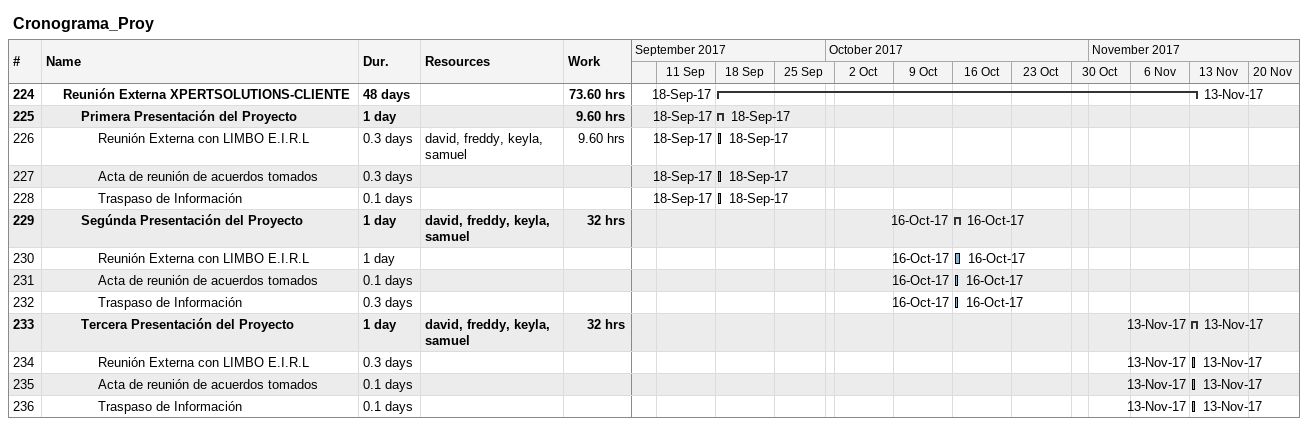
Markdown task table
Cronograma_Proy

| ID | Level | Task | Duration | Start | Finish | Resources | Work (h) |
|---|---|---|---|---|---|---|---|
| 224 | 2 | **Reunión Externa XPERTSOLUTIONS-CLIENTE** | 48d | 2017-09-18 | 2017-11-13 |  | 73.60 |
| 225 | 3 | **Primera Presentación del Proyecto** | 1d | 2017-09-18 | 2017-09-18 |  | 9.60 |
| 226 | 4 | Reunión Externa con LIMBO E.I.R.L | 0.3d | 2017-09-18 | 2017-09-18 | david, freddy, keyla, samuel | 9.60 |
| 227 | 4 | Acta de reunión de acuerdos tomados | 0.3d | 2017-09-18 | 2017-09-18 |  |  |
| 228 | 4 | Traspaso de Información | 0.1d | 2017-09-18 | 2017-09-18 |  |  |
| 229 | 3 | **Segúnda Presentación del Proyecto** | 1d | 2017-10-16 | 2017-10-16 | david, freddy, keyla, samuel | 32 |
| 230 | 4 | Reunión Externa con LIMBO E.I.R.L | 1d | 2017-10-16 | 2017-10-16 |  |  |
| 231 | 4 | Acta de reunión de acuerdos tomados | 0.1d | 2017-10-16 | 2017-10-16 |  |  |
| 232 | 4 | Traspaso de Información | 0.3d | 2017-10-16 | 2017-10-16 |  |  |
| 233 | 3 | **Tercera Presentación del Proyecto** | 1d | 2017-11-13 | 2017-11-13 | david, freddy, keyla, samuel | 32 |
| 234 | 4 | Reunión Externa con LIMBO E.I.R.L | 0.3d | 2017-11-13 | 2017-11-13 |  |  |
| 235 | 4 | Acta de reunión de acuerdos tomados | 0.1d | 2017-11-13 | 2017-11-13 |  |  |
| 236 | 4 | Traspaso de Información | 0.1d | 2017-11-13 | 2017-11-13 |  |  |
